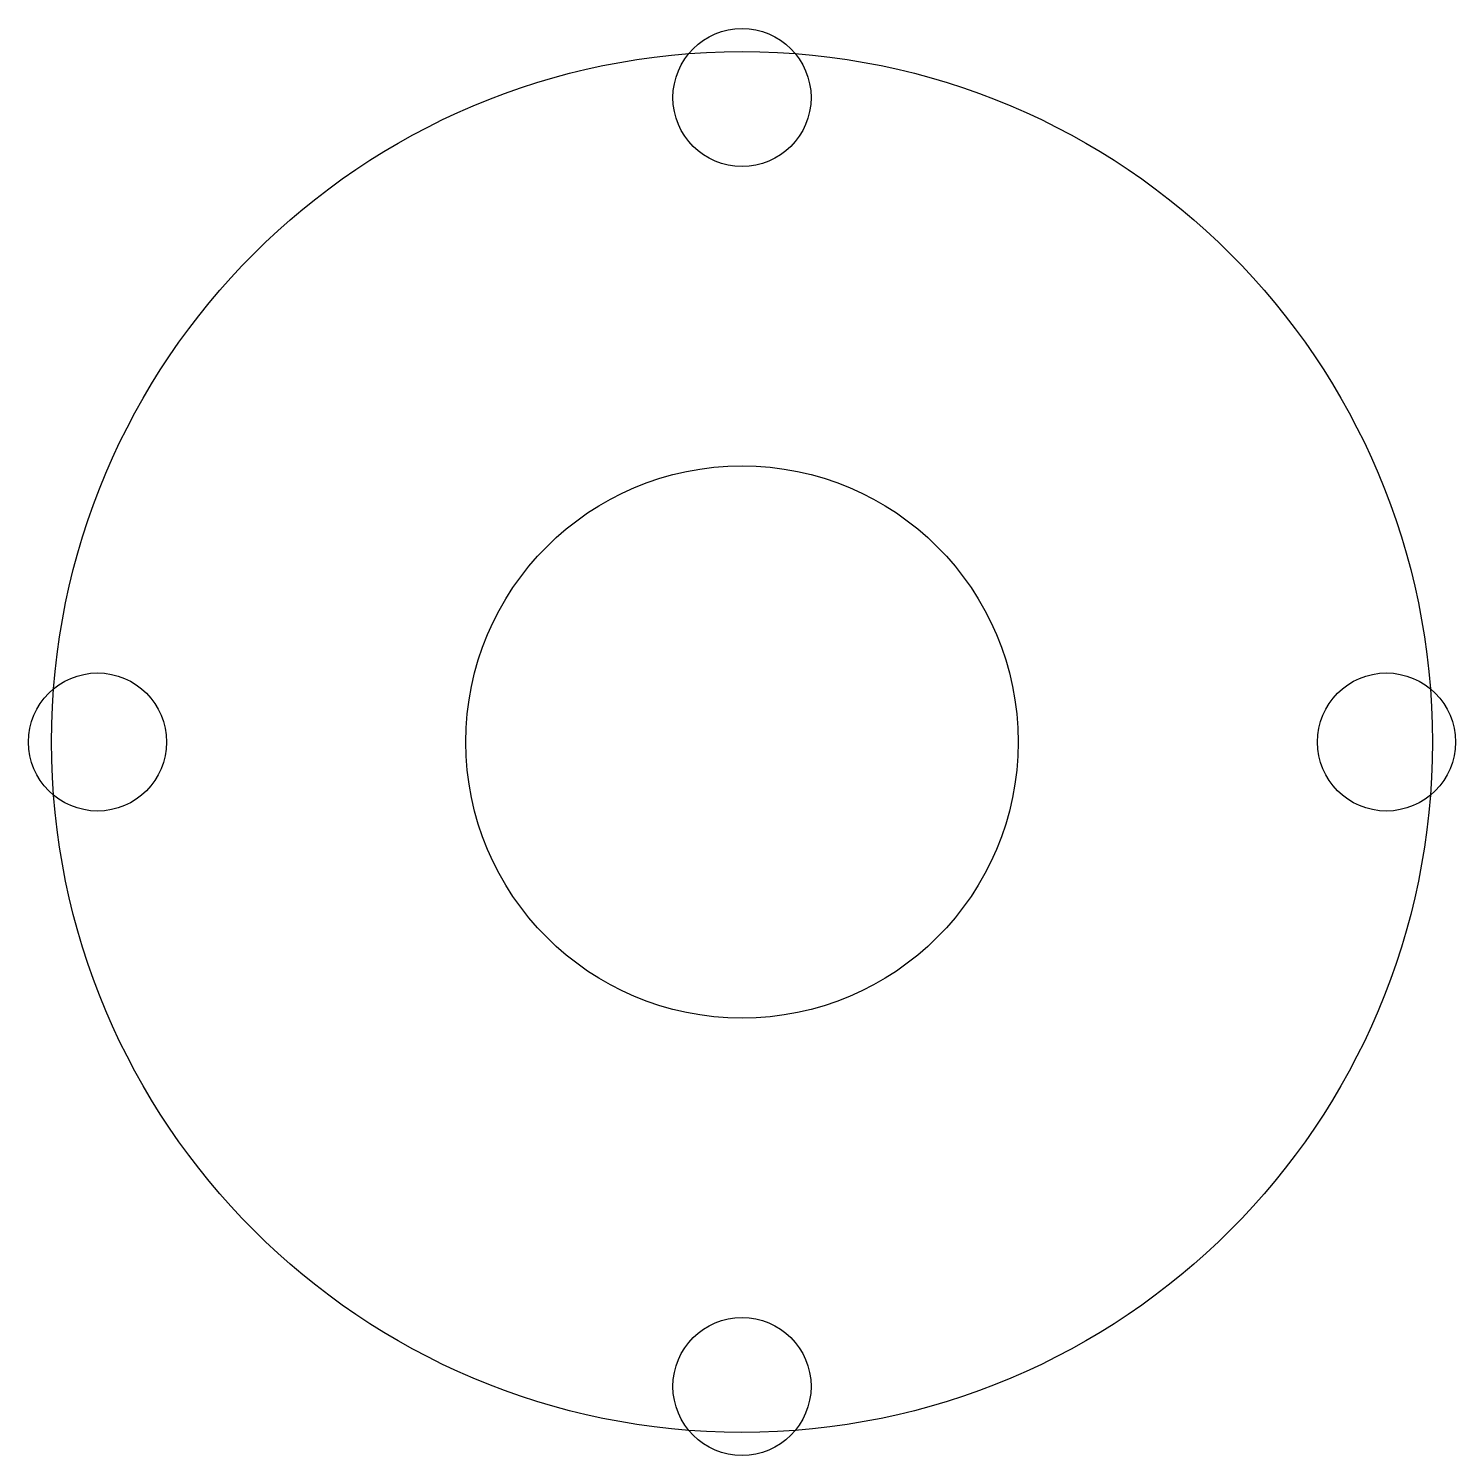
# Model space of a CAD drawing. Header units: metres. Extents: x 45 to 355, y 45 to 355.
import ezdxf

# ---------------------------------------------------------------- set-up
doc = ezdxf.new("R2010")
doc.units = ezdxf.units.M

msp = doc.modelspace()

# ---------------------------------------------------------------- linework, layer by layer
at = {"layer": 'BULLONE-E', "color": 1}
msp.add_circle((340, 200), 15, dxfattribs=at)
at = {"layer": 'BULLONE-N', "color": 1}
msp.add_circle((200, 340), 15, dxfattribs=at)
at = {"layer": 'BULLONE-S', "color": 1}
msp.add_circle((200, 60), 15, dxfattribs=at)
at = {"layer": 'BULLONE-W', "color": 1}
msp.add_circle((60, 200), 15, dxfattribs=at)
at = {"layer": 'CARCASSA', "color": 8}
msp.add_circle((200, 200), 150, dxfattribs=at)
at = {"layer": 'FLANGIA', "color": 7}
msp.add_circle((200, 200), 60, dxfattribs=at)

doc.saveas('drawing.dxf')
